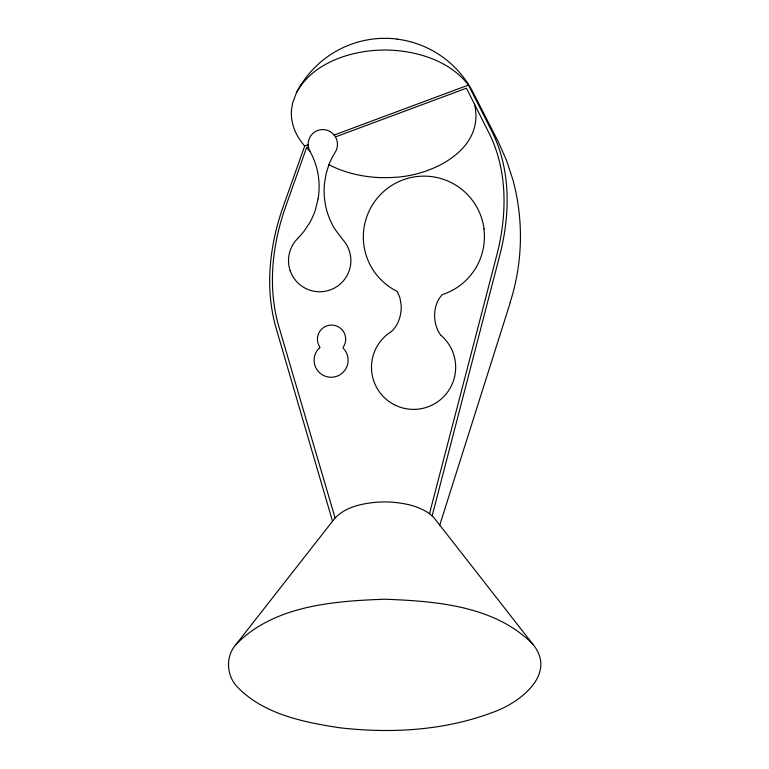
<?xml version="1.0" encoding="UTF-8"?>
<svg xmlns="http://www.w3.org/2000/svg" width="769" height="769" viewBox="0 0 769 769"><rect width="100%" height="100%" fill="white"/><g stroke="black" fill="none" stroke-linecap="round" stroke-linejoin="round"><path stroke-width="1.15" d="M318.126 198.796L315.453 209.687A72.199 72.199 0 0 1 309.474 223.154L303.88 231.45A65.221 65.221 0 0 1 297.949 238.034M429.487 513.711L496.707 255.491C507.146 215.474 507.934 170.949 489.103 133.22L466.447 88.204L335.438 136.901M439.753 525.121L510.28 302.525M308.177 144.716L304.697 146.004L283.328 206.217C269.515 245.08 264.546 288.317 276.177 328.401L332.525 521.257M308.417 146.946L306.552 147.638L285.857 206.063C272.226 244.465 267.352 287.183 278.907 326.758L335.101 517.998A21.792 21.792 0 0 0 334.544 518.671L236.121 644.316C225.077 656.563 226.365 676.095 237.919 687.544C264.344 714.526 303.995 722.274 339.898 727.801C390.748 733.578 443.665 730.771 491.92 712.642C518.268 703.837 557.717 674.903 533.023 644.432L434.745 518.719A24.281 24.281 0 0 0 432.14 515.912M329.651 131.316A14.361 14.361 0 0 1 330.093 131.566A14.794 14.794 0 0 1 335.14 152.358L332.794 156.309A69.268 69.268 0 0 0 328.911 164.701L326.094 173.832L324.508 183.176A74.064 74.064 0 0 0 324.624 199.498L325.527 205.236A73.632 73.632 0 0 0 328.18 215.041L330.036 219.828A71.094 71.094 0 0 0 334.784 229.027L342.58 239.361A31.337 31.337 0 0 1 349.184 250.454A31.193 31.193 0 0 1 299.977 284.761A31.318 31.318 0 0 1 290.134 270.563M300.91 84.878A100.383 100.383 0 0 0 296.517 92.597L292.701 102.642L291.509 109.611A43.083 43.083 0 0 0 291.893 120.175C293.441 129.836 298.257 138.737 304.697 146.004M296.517 92.597C311.032 66.019 342.186 53.83 370.918 50.744A137.526 137.526 0 0 1 397.285 50.61C423.873 53.186 451.701 63.241 468.456 85.042L491.91 131.432C511.058 169.613 510.308 214.734 499.763 255.279L432.14 515.903A31.731 31.731 0 0 0 429.102 513.423C417.942 505.752 404.186 503.022 390.902 502.109A110.044 110.044 0 0 0 377.06 502.186C362.189 503.541 345.81 506.713 335.101 517.998M236.121 644.316C273.985 605.559 333.381 601.079 384.606 599.224C435.821 601.127 495.207 605.645 533.023 644.432M391.392 331.497C397.554 326.162 400.687 317.395 401.158 309.263A36.681 36.681 0 0 0 401.12 304.735L399.851 297.536L397.169 291.384A60.386 60.386 0 0 1 395.497 290.49M334.15 135.046L468.456 85.042M328.911 164.701C343.282 172.169 359.286 176.149 375.387 177.341A134.748 134.748 0 0 0 393.997 177.37C431.793 175.813 485.441 149.849 474.502 104.219M319.491 346.588L319.51 346.608A14.14 14.14 0 0 1 318.645 333.41A14.227 14.227 0 0 1 319.087 332.506A14.14 14.14 0 0 1 338.85 327.094A14.14 14.14 0 0 1 343.282 347.098A1.519 1.519 0 0 0 343.176 347.434A1.836 1.836 0 0 0 343.214 348.28A17.014 17.014 0 0 1 346.425 367.688L346.242 368.034A17.014 17.014 0 0 1 320.635 373.657A17.014 17.014 0 0 1 319.904 347.444A2.634 2.634 0 0 0 319.5 347.819L319.51 347.78A1.826 1.826 0 0 0 319.568 346.809M497.879 140.996L473.223 92.713A100.326 100.326 0 0 0 464.563 78.717A99.691 99.691 0 0 0 443.675 57.8A99.018 99.018 0 0 0 404.879 40.43A98.692 98.692 0 0 0 396.919 39.113M498.225 141.669L506.435 160.163L512.769 179.36A216.56 216.56 0 0 1 510.135 302.477M329.651 131.297A14.582 14.582 0 0 0 308.917 139.583A14.861 14.861 0 0 0 310.08 151.56L310.782 152.839A68.864 68.864 0 0 1 314.55 161.173L316.472 167.065A73.497 73.497 0 0 1 318.106 198.796M290.192 270.698A31.193 31.193 0 0 1 297.988 238.198M309.82 151.07A65.471 65.471 0 0 1 306.552 147.638M395.477 290.528A60.684 60.684 0 0 1 368.63 212.157A60.857 60.857 0 0 1 370.696 207.87A60.722 60.722 0 0 1 400.284 180.965A60.559 60.559 0 0 1 484.057 229.056M483.912 228.951A60.799 60.799 0 0 1 484.355 234.17A60.857 60.857 0 0 1 476.943 265.949A60.77 60.77 0 0 1 458.362 286.645A60.655 60.655 0 0 1 442.386 294.585C432.736 304.188 432.226 322.769 440.06 334.217A11.852 11.852 0 0 0 441.041 335.409M441.156 335.505A42.093 42.093 0 0 1 394.122 404.629M391.277 331.593A42.093 42.093 0 0 0 392.2 403.562A42.103 42.103 0 0 0 394.122 404.629M300.977 84.917A99.124 99.124 0 0 1 396.939 39.027"/></g></svg>
